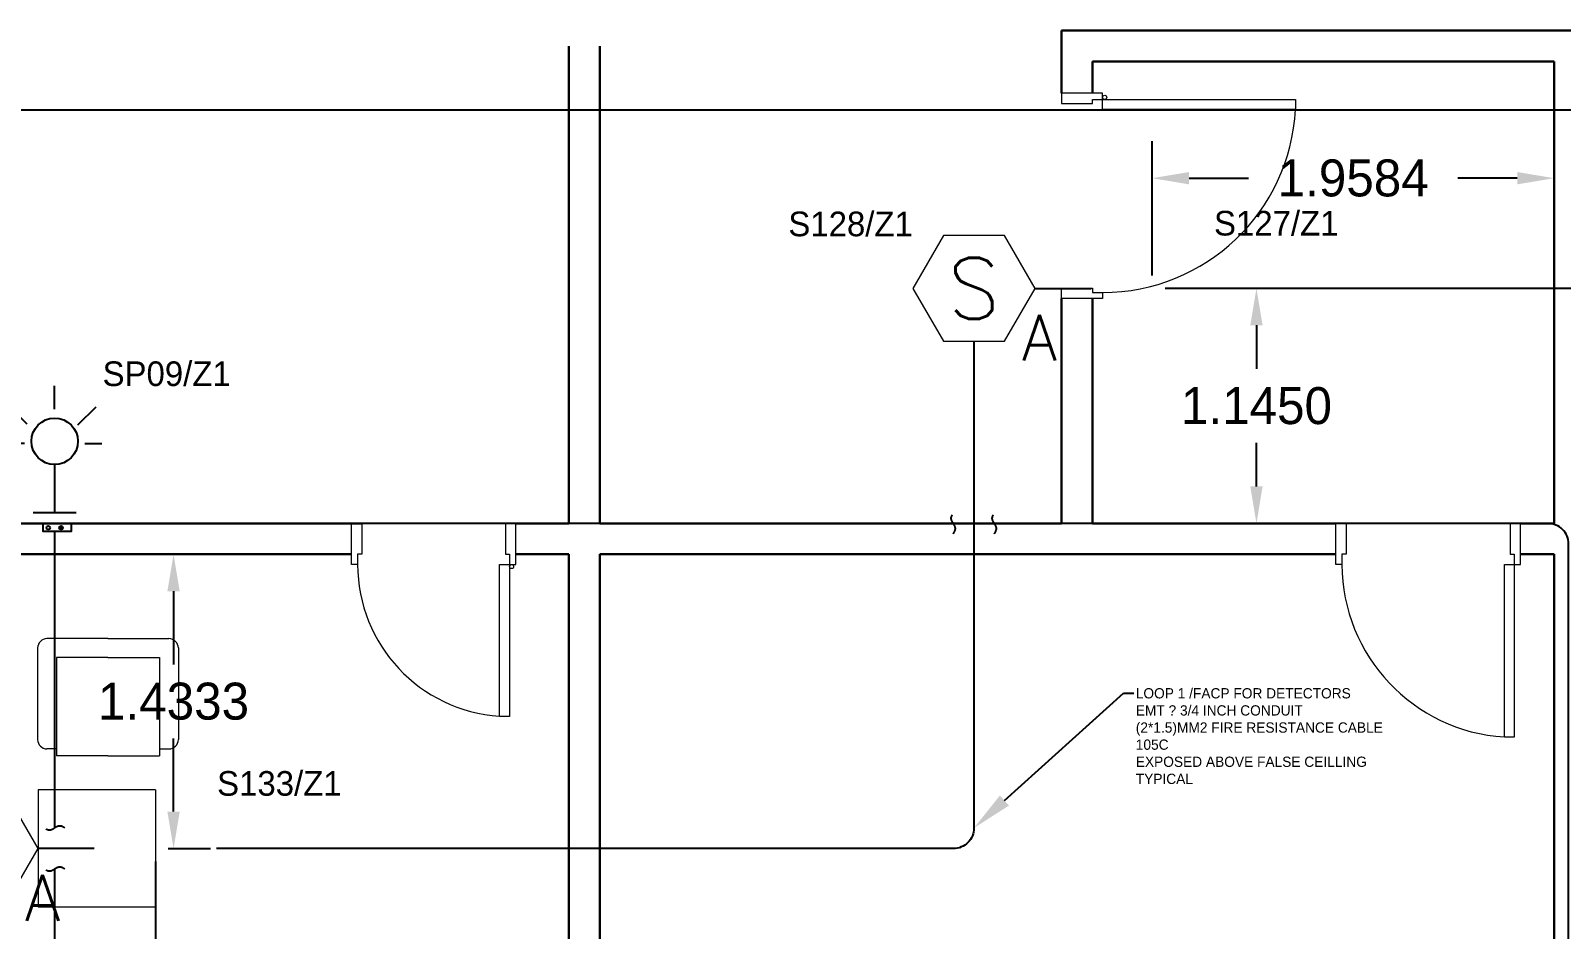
# Model space of a CAD drawing. Extents: x -3404 to 3497, y 0 to 399.
# Drawn here: x 72.3 to 79.76, y 373.1 to 377.48 of the extents above; entities that cross this region are included whole.
import ezdxf
from ezdxf import colors
from ezdxf.entities.mleader import LeaderData, LeaderLine
from ezdxf.enums import TextEntityAlignment as Align
from ezdxf.math import Vec2, Vec3

# ---------------------------------------------------------------- set-up
doc = ezdxf.new("R2010")
doc.units = 0
doc.header["$LTSCALE"] = 0.15
doc.linetypes.add('HIDDEN', pattern=[0.375, 0.25, -0.125])
doc.layers.get('0').update_dxf_attribs({"color": 252})
doc.layers.get('Defpoints').update_dxf_attribs({"color": 252})
for name, color, linetype in [('0 ARCH', 252, 'Continuous'), ('0 DD', 252, 'Continuous'), ('0 fire alarm', 252, 'Continuous'), ('0 sockets', 252, 'Continuous'), ('0 WIRING', 3, 'Continuous'), ('AUTOINCR', 7, 'Continuous'), ('bound', 252, 'Continuous'), ('FIRE_LOOP', 7, 'Continuous'), ('WIRING', 4, 'Continuous')]:
    doc.layers.add(name, color=color, linetype=linetype)
for name, color, linetype, lineweight in [('DOOR', 252, 'Continuous', 20), ('FUR', 252, 'Continuous', 9), ('T-FIRE-B', 4, 'Continuous', 0), ('T-TEXT', 2, 'Continuous', 0), ('wall', 252, 'Continuous', 30)]:
    doc.layers.add(name, color=color, linetype=linetype, lineweight=lineweight)
doc.styles.add('ROMANS', font='ROMANS.shx', dxfattribs={"width": 0.8})
doc.dimstyles.get("Standard").update_dxf_attribs({"dimtxt": 0.18, "dimasz": 0.18, "dimexe": 0.18, "dimexo": 0.0625, "dimgap": 0.09, "dimtad": 0, "dimtih": 1, "dimtoh": 1, "dimdec": 4, "dimzin": 0, "dimdsep": 46, "dimtxsty": 'Standard', "dimcen": 0.09, "dimadec": 0, "dimazin": 0, "dimtfac": 1, "dimtdec": 4, "dimtofl": 0, "dimtmove": 0, "dimatfit": 3, "dimfxl": 1, "dimtolj": 1, "dimtzin": 0, "dimarcsym": 0})

# ---------------------------------------------------------------- blocks, each defined once
blk = doc.blocks.new('D100')
at = {"layer": 'DOOR'}
for points in [[(0.03, 0.2), (0.03, 1.14), (0.0785, 1.14), (0.0785, 0.2)], [(0.03, 0.2), (0, 0.2), (0, 0), (0.05, 0), (0.05, 0.15), (0.03, 0.15)], [(0.97, 0.2), (1, 0.2), (1, 0), (0.95, 0), (0.95, 0.15), (0.97, 0.15)]]:
    blk.add_lwpolyline(points, close=True, dxfattribs=at)
blk.add_circle((0.02, 0.21), 0.01, dxfattribs=at)
blk.add_arc((0.0286, 0.2), 0.9414, 0.00288, 86.9663, dxfattribs=at)
blk = doc.blocks.new('ARCH')
at = {"layer": 'bound', "color": 2}
blk.add_lwpolyline([(91.9019, 377.3479), (94.4258, 377.3479), (94.4258, 312.7217), (-14.9939, 312.7217), (-14.9939, 377.0896), (94.6391, 377.0896)], dxfattribs=at)
at = {"layer": 'DOOR'}
for points in [[(73.8952, 374.875), (73.8652, 374.875), (73.8652, 375.075), (73.9152, 375.075), (73.9152, 374.925), (73.8952, 374.925)], [(74.6352, 374.875), (74.6652, 374.875), (74.6652, 375.075), (74.6152, 375.075), (74.6152, 374.925), (74.6352, 374.925)], [(78.6908, 374.875), (78.6608, 374.875), (78.6608, 375.075), (78.7108, 375.075), (78.7108, 374.925), (78.6908, 374.925)], [(79.5308, 374.875), (79.5608, 374.875), (79.5608, 375.075), (79.5108, 375.075), (79.5108, 374.925), (79.5308, 374.925)], [(74.6352, 374.875), (74.6352, 374.135), (74.5871, 374.135), (74.5871, 374.875)], [(79.5308, 374.875), (79.5308, 374.035), (79.4825, 374.035), (79.4825, 374.875)]]:
    blk.add_lwpolyline(points, close=True, dxfattribs=at)
blk.add_circle((74.6452, 374.865), 0.01, dxfattribs=at)
for centre, radius, start, end in [((74.6352, 374.875), 0.74, 180, 266.27688), ((79.5357, 374.8783), 0.8449, 180.22177, 266.38894)]:
    blk.add_arc(centre, radius, start, end, dxfattribs=at)
at = {"layer": 'FUR'}
for p, q in [((72.6788, 374.5142), (72.3816, 374.5142)), ((72.6788, 374.5142), (72.9759, 374.5142)), ((72.3359, 374.4685), (72.3359, 374.0227)), ((72.6788, 374.4227), (72.4273, 374.4227)), ((72.4273, 374.4227), (72.4273, 373.9427)), ((72.6788, 374.4227), (72.9302, 374.4227)), ((72.9302, 374.4227), (72.9302, 373.9427)), ((73.0216, 374.4685), (73.0216, 374.0227)), ((72.4273, 373.977), (72.3816, 373.977)), ((72.9302, 373.977), (72.9759, 373.977)), ((72.6788, 373.9427), (72.4273, 373.9427)), ((72.6788, 373.9427), (72.9302, 373.9427)), ((72.3384, 373.7774), (72.3384, 373.206)), ((72.9098, 373.7774), (72.3384, 373.7774)), ((72.9098, 373.7774), (72.9098, 373.206)), ((72.9098, 373.206), (72.3384, 373.206))]:
    blk.add_line(p, q, dxfattribs=at)
for centre, start, end in [((72.3816, 374.4685), 90, 180), ((72.9759, 374.4685), 360, 90), ((72.3816, 374.0227), 180, 270), ((72.9759, 374.0227), 270, 360)]:
    blk.add_arc(centre, 0.0457, start, end, dxfattribs=at)
at = {"layer": 'wall'}
for p, q in [((82.275, 377.475), (77.325, 377.475)), ((77.325, 377.475), (77.325, 377.17)), ((74.925, 375.075), (74.925, 377.4)), ((75.075, 375.075), (75.075, 377.4)), ((79.725, 377.325), (77.475, 377.325)), ((77.475, 377.325), (77.475, 377.17)), ((79.725, 377.325), (79.725, 375.075)), ((77.325, 376.17), (77.325, 375.075)), ((77.475, 376.17), (77.475, 375.075)), ((73.9152, 375.075), (70.125, 375.075)), ((74.925, 375.075), (74.6652, 375.075)), ((75.075, 375.075), (77.325, 375.075)), ((77.475, 375.075), (78.6608, 375.075)), ((79.5608, 375.075), (79.725, 375.075)), ((73.8652, 374.925), (70.275, 374.925)), ((74.925, 374.925), (74.6652, 374.925)), ((74.925, 371.775), (74.925, 374.925)), ((75.075, 374.925), (78.6608, 374.925)), ((75.075, 367.875), (75.075, 374.925)), ((79.5608, 374.925), (79.725, 374.925)), ((79.725, 372.675), (79.725, 374.925))]:
    blk.add_line(p, q, dxfattribs=at)
at = {"layer": 'wall', "rotation": 270}
blk.add_blockref('D100', (77.325, 377.17), dxfattribs=at)
blk = doc.blocks.new('dressable smoke detectore above false ceiling')
blk.add_lwpolyline([(200, 0), (100, 173.2), (-100, 173.2), (-200, 0), (-100, -173.2), (100, -173.2)], close=True)
at = {"layer": 'T-TEXT', "style": 'ROMANS'}
blk.add_attdef('S', text='', height=200, dxfattribs=at).set_placement((0, 0, 0), align=Align.MIDDLE)
blk.add_attdef('A', text='', height=150, dxfattribs=at).set_placement((214.9, -161.3), align=Align.MIDDLE_CENTER)
blk = doc.blocks.new('*U101')
at = {"linetype": 'ByBlock'}
h = blk.add_hatch(dxfattribs=at)
h.set_pattern_fill('ANGLE', color=2)
h.set_pattern_definition([(0, (0, 0), (0, 6.985), [5.08, -1.905]), (90, (0, 0), (-6.985, 4e-16), [5.08, -1.905])])
h.paths.add_polyline_path([(27, -14, 1), (15, -14, 1)])
at = {"color": 1}
for p, q in [((-0.8, 373.8), (-0.8, 450)), ((-89.7, 324.6), (-147.6, 382.6)), ((134.9, 380.2), (74.6, 321.5)), ((-99, 262.2), (-154.6, 262.2)), ((99, 262.2), (154.6, 262.2)), ((0, 192.9), (0, 34.9)), ((70.7, 34.9), (-70.7, 34.9)), ((70.7, 0), (-70.7, 0))]:
    blk.add_line(p, q, dxfattribs=at)
at = {"color": 6, "linetype": 'ByBlock'}
blk.add_lwpolyline([(-37.4, 0), (54.5, 0), (54.5, -26), (-37.4, -26)], close=True, dxfattribs=at)
at = {"color": 1}
blk.add_circle((0, 268.8), 75.9, dxfattribs=at)
at = {"color": 6, "linetype": 'ByBlock'}
for centre in [(-21, -14), (21, -14)]:
    blk.add_circle(centre, 6, dxfattribs=at)
blk = doc.blocks.new('endtick', base_point=(-3267.27, -69559.4))
at = {"layer": 'WIRING', "color": 2, "linetype": 'HIDDEN'}
blk.add_spline([(-3267.27, -69509.4), (-3276.985, -69534.4), (-3267.27, -69559.4), (-3256.425, -69584.4), (-3267.27, -69609.4)], degree=3, dxfattribs=at)
blk = doc.blocks.new('*D225')
at = {"layer": '0 DD', "color": 0, "lineweight": -2, "transparency": 16777216}
for p, q in [((77.8291, 376.22), (78.4545, 376.22)), ((78.2745, 376.04), (78.2745, 375.8275)), ((78.2745, 375.255), (78.2745, 375.4675)), ((77.8291, 375.075), (78.4545, 375.075))]:
    blk.add_line(p, q, dxfattribs=at)
at = {"layer": '0 DD', "color": 0, "transparency": 16777216}
for points in [[(78.2445, 376.04), (78.3045, 376.04), (78.2745, 376.22)], [(78.2445, 375.255), (78.3045, 375.255), (78.2745, 375.075)]]:
    blk.add_solid(points, dxfattribs=at)
at = {"layer": 'Defpoints', "color": 0, "transparency": 16777216}
for p in [(77.7666, 376.22), (77.7666, 375.075), (78.2745, 375.075)]:
    blk.add_point(p, dxfattribs=at)
at = {"layer": '0 DD', "color": 0, "transparency": 16777216, "insert": (78.2745, 375.6475), "char_height": 0.18, "attachment_point": 5}
blk.add_mtext('\\A1;1.1450', dxfattribs=at)
blk = doc.blocks.new('*D226')
at = {"layer": '0 DD', "color": 0, "lineweight": -2, "transparency": 16777216}
for p, q in [((77.7666, 376.2825), (77.7666, 376.9364)), ((79.725, 376.2625), (79.725, 376.9364)), ((77.9466, 376.7564), (78.2358, 376.7564)), ((79.545, 376.7564), (79.2558, 376.7564))]:
    blk.add_line(p, q, dxfattribs=at)
at = {"layer": '0 DD', "color": 0, "transparency": 16777216}
for points in [[(77.9466, 376.7864), (77.9466, 376.7264), (77.7666, 376.7564)], [(79.545, 376.7864), (79.545, 376.7264), (79.725, 376.7564)]]:
    blk.add_solid(points, dxfattribs=at)
at = {"layer": 'Defpoints', "color": 0, "transparency": 16777216}
for p in [(79.725, 376.7564), (77.7666, 376.22), (79.725, 376.2)]:
    blk.add_point(p, dxfattribs=at)
at = {"layer": '0 DD', "color": 0, "transparency": 16777216, "insert": (78.7458, 376.7564), "char_height": 0.18, "attachment_point": 5}
blk.add_mtext('\\A1;1.9584', dxfattribs=at)
blk = doc.blocks.new('*D227')
at = {"layer": '0 DD', "color": 0, "lineweight": -2, "transparency": 16777216}
for p, q in [((72.9098, 373.4292), (72.9098, 372.7773)), ((74.925, 373.2875), (74.925, 372.7773)), ((73.0898, 372.9573), (73.4224, 372.9573)), ((74.745, 372.9573), (74.4124, 372.9573))]:
    blk.add_line(p, q, dxfattribs=at)
at = {"layer": '0 DD', "color": 0, "transparency": 16777216}
for points in [[(73.0898, 372.9873), (73.0898, 372.9273), (72.9098, 372.9573)], [(74.745, 372.9873), (74.745, 372.9273), (74.925, 372.9573)]]:
    blk.add_solid(points, dxfattribs=at)
at = {"layer": 'Defpoints', "color": 0, "transparency": 16777216}
for p in [(72.9098, 373.4917), (74.925, 373.35), (74.925, 372.9573)]:
    blk.add_point(p, dxfattribs=at)
at = {"layer": '0 DD', "color": 0, "transparency": 16777216, "insert": (73.9174, 372.9573), "char_height": 0.18, "attachment_point": 5}
blk.add_mtext('\\A1;2.0152', dxfattribs=at)
blk = doc.blocks.new('*D228')
at = {"layer": '0 DD', "color": 0, "lineweight": -2, "transparency": 16777216}
for p, q in [((72.972, 374.925), (73.1783, 374.925)), ((72.9983, 374.745), (72.9983, 374.3884)), ((72.9983, 373.6717), (72.9983, 374.0284)), ((72.972, 373.4917), (73.1783, 373.4917))]:
    blk.add_line(p, q, dxfattribs=at)
at = {"layer": '0 DD', "color": 0, "transparency": 16777216}
for points in [[(72.9683, 374.745), (73.0283, 374.745), (72.9983, 374.925)], [(72.9683, 373.6717), (73.0283, 373.6717), (72.9983, 373.4917)]]:
    blk.add_solid(points, dxfattribs=at)
at = {"layer": 'Defpoints', "color": 0, "transparency": 16777216}
for p in [(72.9095, 374.925), (72.9983, 374.925), (72.9095, 373.4917)]:
    blk.add_point(p, dxfattribs=at)
at = {"layer": '0 DD', "color": 0, "transparency": 16777216, "insert": (72.9983, 374.2084), "char_height": 0.18, "attachment_point": 5}
blk.add_mtext('\\A1;1.4333', dxfattribs=at)

msp = doc.modelspace()

# ---------------------------------------------------------------- linework, layer by layer
at = {"layer": '0 sockets', "color": 3}
for points in [[(72.41895, 375.075), (72.41895, 375.07495)], [(76.79798, 375.075), (72.41895, 375.075)], [(72.41895, 375.03641), (72.41895, 373.59173)]]:
    msp.add_lwpolyline(points, dxfattribs=at)
for points in [[(79.79542, 355.875), (79.79542, 374.975, 0.4142136), (79.69542, 375.075), (76.99798, 375.075)], [(72.41895, 373.39173), (72.41895, 371.575, -0.4142136), (72.31895, 371.475), (68.42329, 371.475)]]:
    msp.add_lwpolyline(points, format="xyb", dxfattribs=at)
at = {"layer": 'FIRE_LOOP', "color": 3}
for points in [[(77.19545, 376.21997), (77.46915, 376.21997)], [(72.61198, 373.49173), (72.33828, 373.49173)]]:
    msp.add_lwpolyline(points, dxfattribs=at)
for points in [[(81.23299, 376.24474), (81.23299, 376.24449, -0.4142136), (81.20847, 376.21997), (78.06411, 376.21997)], [(76.89798, 375.96235), (76.89798, 373.59173, -0.4142136), (76.79798, 373.49173), (73.20694, 373.49173)]]:
    msp.add_lwpolyline(points, format="xyb", dxfattribs=at)

# ---------------------------------------------------------------- block references
at = {"layer": '0 ARCH', "color": 3}
msp.add_blockref('ARCH', (0, 0), dxfattribs=at)
at = {"layer": '0 fire alarm', "color": 3, "xscale": 0.001488, "yscale": 0.001488, "zscale": 0.001488}
msp.add_blockref('*U101', (72.41895, 375.075), dxfattribs=at)
at = {"layer": '0 fire alarm', "color": 3, "xscale": 0.001, "yscale": 0.001, "zscale": 0.001}
for p, rotation in [((76.79798, 375.075), 180), ((76.99798, 375.075), 180), ((72.41895, 373.59173), 270), ((72.41895, 373.39173), 270)]:
    msp.add_blockref('endtick', p, dxfattribs=dict(at, rotation=rotation))
at = {"layer": 'T-FIRE-B', "color": 2, "xscale": 0.001487761816891826, "yscale": 0.001487761816891826, "zscale": 0.001487761816891826}
for p in [(76.89798, 376.21997), (72.04081, 373.49173)]:
    msp.add_blockref('dressable smoke detectore above false ceiling', p, dxfattribs=at).add_auto_attribs({'S': 'S', 'A': 'A'})

# ---------------------------------------------------------------- texts
at = {"layer": 'AUTOINCR', "color": 2}
msp.add_text('S128/Z1', height=0.12, dxfattribs=at).set_placement((76.60043, 376.43766), align=Align.BOTTOM_RIGHT)
for s, p in [('S127/Z1', (78.06772, 376.44119)), ('S133/Z1', (73.21055, 373.71295))]:
    msp.add_text(s, height=0.12, dxfattribs=at).set_placement(p, align=Align.BOTTOM_LEFT)
at = {"layer": 'AUTOINCR', "color": 1}
msp.add_text('SP09/Z1', height=0.12, dxfattribs=at).set_placement((72.65254, 375.70817), align=Align.BOTTOM_LEFT)

# ---------------------------------------------------------------- dimensions: what is measured, and where the dimension line sits
at = {"layer": '0 DD', "color": 6}
for base, p1, p2, picture, middle in [((79.725, 376.75636), (77.76663, 376.21997), (79.725, 376.2), '*D226', (78.74581, 376.75636)), ((74.925, 372.95731), (72.90979, 373.49173), (74.925, 373.35), '*D227', (73.91739, 372.95731))]:
    dim = msp.add_linear_dim(base=base, p1=p1, p2=p2, dimstyle='Standard', dxfattribs=at)
    dim.commit()
    dim.dimension.update_dxf_attribs({"geometry": picture, "text_midpoint": middle})
for base, p1, p2, picture, middle in [((78.27452, 375.075), (77.76663, 376.21997), (77.76663, 375.075), '*D225', (78.27452, 375.64748)), ((72.99834, 374.925), (72.90946, 373.49173), (72.90946, 374.925), '*D228', (72.99834, 374.20836))]:
    dim = msp.add_linear_dim(base=base, p1=p1, p2=p2, angle=90, dimstyle='Standard', dxfattribs=at)
    dim.commit()
    dim.dimension.update_dxf_attribs({"geometry": picture, "text_midpoint": middle})

# ---------------------------------------------------------------- leaders
at = {"layer": '0 WIRING', "color": 3}
ml = msp.add_multileader_mtext('Standard', dxfattribs=at)
ml.set_content('LOOP 1 /FACP FOR DETECTORS\\PEMT ? 3/4 INCH CONDUIT\\P(2*1.5)MM2 FIRE RESISTANCE CABLE 105C\\PEXPOSED ABOVE FALSE CEILLING\\PTYPICAL\\P', color=6)
ml.set_leader_properties()
ml.build(insert=Vec2(0, 0))
ml.multileader.update_dxf_attribs({"text_right_attachment_type": 6, "dogleg_length": 0.05, "arrow_head_size": 0.2})
ctx = ml.context
ctx.base_point, ctx.char_height, ctx.arrow_head_size, ctx.landing_gap_size = Vec3(77.67655, 374.24789), 0.05, 0.2, 0.01
ctx.right_attachment = 6
notes = []
notes.append((ctx, [(0, (1, 1, 0), (77.62655, 374.24789), (1, 0), 0.05, [(0, [(76.89798, 373.59173)], 0, [])])]))
ctx.mtext.insert, ctx.mtext.width, ctx.mtext.flow_direction = Vec3(77.68655, 374.27289), 1.2442461, 5
for ctx, leaders in notes:
    for number, flags, end, landing, length, lines in leaders:
        leader = LeaderData()
        leader.index, (leader.has_last_leader_line, leader.has_dogleg_vector, leader.attachment_direction) = number, flags
        leader.last_leader_point, leader.dogleg_vector, leader.dogleg_length = Vec3(end), Vec3(landing), length
        for number, points, colour, breaks in lines:
            line = LeaderLine()
            line.index, line.vertices, line.color, line.breaks = number, Vec3.list(points), colors.encode_raw_color(colour), breaks
            leader.lines.append(line)
        ctx.leaders.append(leader)

doc.saveas('drawing.dxf')
